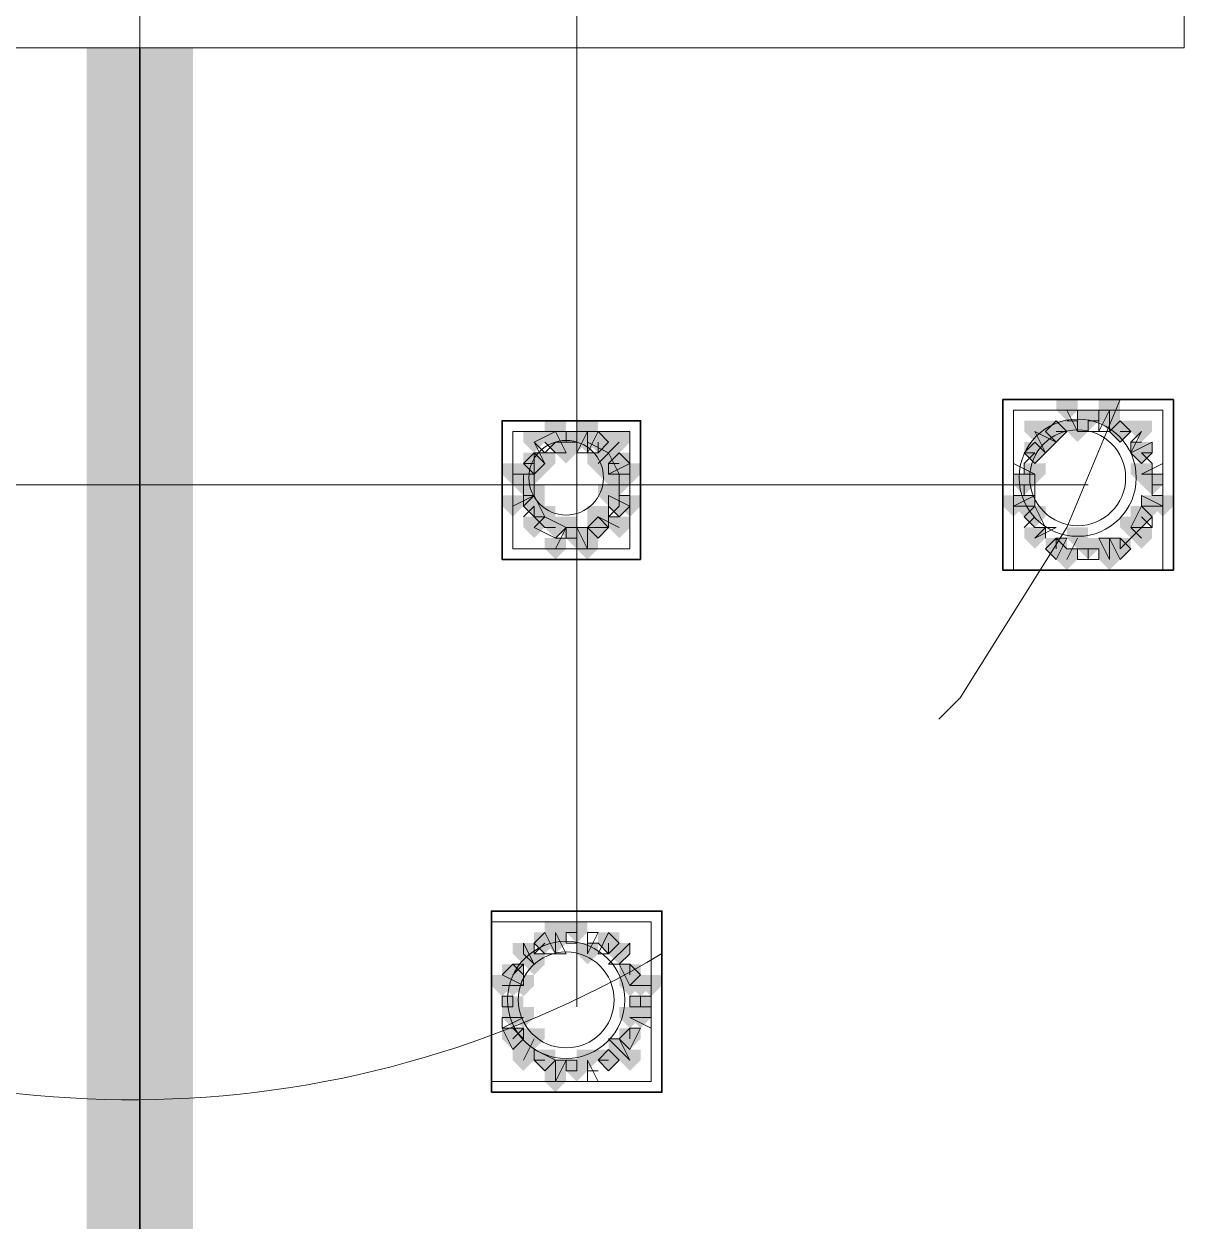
# Model space of a CAD drawing. Header units: millimetres. Extents: x 2315 to 4619, y 1334 to 1897.
# Drawn here: x 3891.37 to 3898.02, y 1547.98 to 1554.84 of the extents above; entities that cross this region are included whole.
import ezdxf

# ---------------------------------------------------------------- set-up
doc = ezdxf.new("R2010")
doc.units = ezdxf.units.MM
for name, color, linetype, true_color in [('PDF_10', 7, 'Continuous', 0x00b85c), ('PDF_AXIS', 7, 'Continuous', 0x00b85c), ('PDF_柱构件', 7, 'Continuous', 0x00b85c), ('PDF_转运站初步方案', 7, 'Continuous', 0x00b85c)]:
    doc.layers.add(name, color=color, linetype=linetype, true_color=true_color)
doc.layers.add('PDF_中心线层', color=1, linetype='Continuous')
doc.layers.add('PDF_粗实线层', color=7, linetype='Continuous')

msp = doc.modelspace()

# ---------------------------------------------------------------- hatches: boundary and pattern name
at = {"layer": 'PDF_10', "transparency": 33554559}
for points in [[(3897.4738, 1552.6298), (3897.4128, 1552.6298), (3897.4128, 1552.5687), (3897.4738, 1552.5076), (3897.5349, 1552.5687), (3897.5349, 1552.6298)], [(3897.4738, 1552.6298), (3897.4128, 1552.6298), (3897.4128, 1552.5687), (3897.4738, 1552.5076), (3897.5349, 1552.5687), (3897.5349, 1552.6298)], [(3894.4198, 1552.5076), (3894.3587, 1552.5076), (3894.3587, 1552.4466), (3894.4198, 1552.3855), (3894.4809, 1552.4466), (3894.4809, 1552.5076)], [(3894.4198, 1552.5076), (3894.3587, 1552.5076), (3894.3587, 1552.4466), (3894.4198, 1552.3855), (3894.4809, 1552.4466), (3894.4809, 1552.5076)], [(3894.542, 1552.5076), (3894.4809, 1552.5076), (3894.4809, 1552.4466), (3894.542, 1552.3855), (3894.603, 1552.4466), (3894.603, 1552.5076)], [(3894.542, 1552.5076), (3894.4809, 1552.5076), (3894.4809, 1552.4466), (3894.542, 1552.3855), (3894.603, 1552.4466), (3894.603, 1552.5076)], [(3894.6641, 1552.5076), (3894.603, 1552.5076), (3894.603, 1552.4466), (3894.6641, 1552.3855), (3894.7252, 1552.4466), (3894.7252, 1552.5076)], [(3894.6641, 1552.5076), (3894.603, 1552.5076), (3894.603, 1552.4466), (3894.6641, 1552.3855), (3894.7252, 1552.4466), (3894.7252, 1552.5076)], [(3897.2906, 1552.5687), (3897.2295, 1552.5687), (3897.2295, 1552.5076), (3897.2906, 1552.4466), (3897.3517, 1552.5076), (3897.3517, 1552.5687)], [(3897.2906, 1552.5687), (3897.2295, 1552.5687), (3897.2295, 1552.5076), (3897.2906, 1552.4466), (3897.3517, 1552.5076), (3897.3517, 1552.5687)], [(3897.2906, 1552.5687), (3897.2295, 1552.5687), (3897.2295, 1552.5076), (3897.2906, 1552.4466), (3897.3517, 1552.5076), (3897.3517, 1552.5687)], [(3897.6571, 1552.5687), (3897.596, 1552.5687), (3897.596, 1552.5076), (3897.6571, 1552.4466), (3897.7182, 1552.5076), (3897.7182, 1552.5687)], [(3897.6571, 1552.5687), (3897.596, 1552.5687), (3897.596, 1552.5076), (3897.6571, 1552.4466), (3897.7182, 1552.5076), (3897.7182, 1552.5687)], [(3897.6571, 1552.5687), (3897.596, 1552.5687), (3897.596, 1552.5076), (3897.6571, 1552.4466), (3897.7182, 1552.5076), (3897.7182, 1552.5687)], [(3897.1684, 1552.4466), (3897.1074, 1552.4466), (3897.1074, 1552.3855), (3897.1684, 1552.3244), (3897.2295, 1552.3855), (3897.2295, 1552.4466)], [(3897.1684, 1552.4466), (3897.1074, 1552.4466), (3897.1074, 1552.3855), (3897.1684, 1552.3244), (3897.2295, 1552.3855), (3897.2295, 1552.4466)], [(3897.7793, 1552.4466), (3897.7182, 1552.4466), (3897.7182, 1552.3855), (3897.7793, 1552.3244), (3897.8403, 1552.3855), (3897.8403, 1552.4466)], [(3897.7793, 1552.4466), (3897.7182, 1552.4466), (3897.7182, 1552.3855), (3897.7793, 1552.3244), (3897.8403, 1552.3855), (3897.8403, 1552.4466)], [(3894.2976, 1552.3855), (3894.2365, 1552.3855), (3894.2365, 1552.3244), (3894.2976, 1552.2633), (3894.3587, 1552.3244), (3894.3587, 1552.3855)], [(3894.2976, 1552.3855), (3894.2365, 1552.3855), (3894.2365, 1552.3244), (3894.2976, 1552.2633), (3894.3587, 1552.3244), (3894.3587, 1552.3855)], [(3894.7863, 1552.3855), (3894.7252, 1552.3855), (3894.7252, 1552.3244), (3894.7863, 1552.2633), (3894.8474, 1552.3244), (3894.8474, 1552.3855)], [(3894.7863, 1552.3855), (3894.7252, 1552.3855), (3894.7252, 1552.3244), (3894.7863, 1552.2633), (3894.8474, 1552.3244), (3894.8474, 1552.3855)], [(3894.2365, 1552.2633), (3894.1755, 1552.2633), (3894.1755, 1552.2022), (3894.2365, 1552.1412), (3894.2976, 1552.2022), (3894.2976, 1552.2633)], [(3894.2365, 1552.2633), (3894.1755, 1552.2633), (3894.1755, 1552.2022), (3894.2365, 1552.1412), (3894.2976, 1552.2022), (3894.2976, 1552.2633)], [(3894.7863, 1552.2633), (3894.7252, 1552.2633), (3894.7252, 1552.2022), (3894.7863, 1552.1412), (3894.8474, 1552.2022), (3894.8474, 1552.2633)], [(3894.7863, 1552.2633), (3894.7252, 1552.2633), (3894.7252, 1552.2022), (3894.7863, 1552.1412), (3894.8474, 1552.2022), (3894.8474, 1552.2633)], [(3897.1074, 1552.2633), (3897.0463, 1552.2633), (3897.0463, 1552.2022), (3897.1074, 1552.1412), (3897.1684, 1552.2022), (3897.1684, 1552.2633)], [(3897.1074, 1552.2633), (3897.0463, 1552.2633), (3897.0463, 1552.2022), (3897.1074, 1552.1412), (3897.1684, 1552.2022), (3897.1684, 1552.2633)], [(3897.1074, 1552.2633), (3897.0463, 1552.2633), (3897.0463, 1552.2022), (3897.1074, 1552.1412), (3897.1684, 1552.2022), (3897.1684, 1552.2633)], [(3897.8403, 1552.2633), (3897.7793, 1552.2633), (3897.7793, 1552.2022), (3897.8403, 1552.1412), (3897.9014, 1552.2022), (3897.9014, 1552.2633)], [(3897.8403, 1552.2633), (3897.7793, 1552.2633), (3897.7793, 1552.2022), (3897.8403, 1552.1412), (3897.9014, 1552.2022), (3897.9014, 1552.2633)], [(3894.2976, 1552.1412), (3894.2365, 1552.1412), (3894.2365, 1552.0801), (3894.2976, 1552.019), (3894.3587, 1552.0801), (3894.3587, 1552.1412)], [(3894.2976, 1552.1412), (3894.2365, 1552.1412), (3894.2365, 1552.0801), (3894.2976, 1552.019), (3894.3587, 1552.0801), (3894.3587, 1552.1412)], [(3894.7863, 1552.1412), (3894.7252, 1552.1412), (3894.7252, 1552.0801), (3894.7863, 1552.019), (3894.8474, 1552.0801), (3894.8474, 1552.1412)], [(3894.7863, 1552.1412), (3894.7252, 1552.1412), (3894.7252, 1552.0801), (3894.7863, 1552.019), (3894.8474, 1552.0801), (3894.8474, 1552.1412)], [(3897.1684, 1552.0801), (3897.1074, 1552.0801), (3897.1074, 1552.019), (3897.1684, 1551.9579), (3897.2295, 1552.019), (3897.2295, 1552.0801)], [(3897.1684, 1552.0801), (3897.1074, 1552.0801), (3897.1074, 1552.019), (3897.1684, 1551.9579), (3897.2295, 1552.019), (3897.2295, 1552.0801)], [(3897.7793, 1552.0801), (3897.7182, 1552.0801), (3897.7182, 1552.019), (3897.7793, 1551.9579), (3897.8403, 1552.019), (3897.8403, 1552.0801)], [(3897.7793, 1552.0801), (3897.7182, 1552.0801), (3897.7182, 1552.019), (3897.7793, 1551.9579), (3897.8403, 1552.019), (3897.8403, 1552.0801)], [(3894.4198, 1552.019), (3894.3587, 1552.019), (3894.3587, 1551.9579), (3894.4198, 1551.8968), (3894.4809, 1551.9579), (3894.4809, 1552.019)], [(3894.4198, 1552.019), (3894.3587, 1552.019), (3894.3587, 1551.9579), (3894.4198, 1551.8968), (3894.4809, 1551.9579), (3894.4809, 1552.019)], [(3894.542, 1551.9579), (3894.4809, 1551.9579), (3894.4809, 1551.8968), (3894.542, 1551.8357), (3894.603, 1551.8968), (3894.603, 1551.9579)], [(3894.542, 1551.9579), (3894.4809, 1551.9579), (3894.4809, 1551.8968), (3894.542, 1551.8357), (3894.603, 1551.8968), (3894.603, 1551.9579)], [(3894.6641, 1552.019), (3894.603, 1552.019), (3894.603, 1551.9579), (3894.6641, 1551.8968), (3894.7252, 1551.9579), (3894.7252, 1552.019)], [(3894.6641, 1552.019), (3894.603, 1552.019), (3894.603, 1551.9579), (3894.6641, 1551.8968), (3894.7252, 1551.9579), (3894.7252, 1552.019)], [(3894.6641, 1552.019), (3894.603, 1552.019), (3894.603, 1551.9579), (3894.6641, 1551.8968), (3894.7252, 1551.9579), (3894.7252, 1552.019)], [(3897.2906, 1551.8968), (3897.2295, 1551.8968), (3897.2295, 1551.8357), (3897.2906, 1551.7747), (3897.3517, 1551.8357), (3897.3517, 1551.8968)], [(3897.2906, 1551.8968), (3897.2295, 1551.8968), (3897.2295, 1551.8357), (3897.2906, 1551.7747), (3897.3517, 1551.8357), (3897.3517, 1551.8968)], [(3897.4738, 1551.8968), (3897.4128, 1551.8968), (3897.4128, 1551.8357), (3897.4738, 1551.7747), (3897.5349, 1551.8357), (3897.5349, 1551.8968)], [(3897.4738, 1551.8968), (3897.4128, 1551.8968), (3897.4128, 1551.8357), (3897.4738, 1551.7747), (3897.5349, 1551.8357), (3897.5349, 1551.8968)], [(3897.6571, 1551.8968), (3897.596, 1551.8968), (3897.596, 1551.8357), (3897.6571, 1551.7747), (3897.7182, 1551.8357), (3897.7182, 1551.8968)], [(3897.6571, 1551.8968), (3897.596, 1551.8968), (3897.596, 1551.8357), (3897.6571, 1551.7747), (3897.7182, 1551.8357), (3897.7182, 1551.8968)], [(3894.542, 1549.6979), (3894.4809, 1549.6979), (3894.4809, 1549.6368), (3894.542, 1549.5757), (3894.603, 1549.6368), (3894.603, 1549.6979)], [(3894.542, 1549.6979), (3894.4809, 1549.6979), (3894.4809, 1549.6368), (3894.542, 1549.5757), (3894.603, 1549.6368), (3894.603, 1549.6979)], [(3894.3587, 1549.6368), (3894.2976, 1549.6368), (3894.2976, 1549.5757), (3894.3587, 1549.5147), (3894.4198, 1549.5757), (3894.4198, 1549.6368)], [(3894.3587, 1549.6368), (3894.2976, 1549.6368), (3894.2976, 1549.5757), (3894.3587, 1549.5147), (3894.4198, 1549.5757), (3894.4198, 1549.6368)], [(3894.7252, 1549.6368), (3894.6641, 1549.6368), (3894.6641, 1549.5757), (3894.7252, 1549.5147), (3894.7863, 1549.5757), (3894.7863, 1549.6368)], [(3894.7252, 1549.6368), (3894.6641, 1549.6368), (3894.6641, 1549.5757), (3894.7252, 1549.5147), (3894.7863, 1549.5757), (3894.7863, 1549.6368)], [(3894.1755, 1549.4536), (3894.1144, 1549.4536), (3894.1144, 1549.3925), (3894.1755, 1549.3314), (3894.2365, 1549.3925), (3894.2365, 1549.4536)], [(3894.1755, 1549.4536), (3894.1144, 1549.4536), (3894.1144, 1549.3925), (3894.1755, 1549.3314), (3894.2365, 1549.3925), (3894.2365, 1549.4536)], [(3894.8474, 1549.4536), (3894.7863, 1549.4536), (3894.7863, 1549.3925), (3894.8474, 1549.3314), (3894.9084, 1549.3925), (3894.9084, 1549.4536)], [(3894.8474, 1549.4536), (3894.7863, 1549.4536), (3894.7863, 1549.3925), (3894.8474, 1549.3314), (3894.9084, 1549.3925), (3894.9084, 1549.4536)], [(3894.1755, 1549.2703), (3894.1144, 1549.2703), (3894.1144, 1549.2093), (3894.1755, 1549.1482), (3894.2365, 1549.2093), (3894.2365, 1549.2703)], [(3894.1755, 1549.2703), (3894.1144, 1549.2703), (3894.1144, 1549.2093), (3894.1755, 1549.1482), (3894.2365, 1549.2093), (3894.2365, 1549.2703)], [(3894.9084, 1549.2703), (3894.8474, 1549.2703), (3894.8474, 1549.2093), (3894.9084, 1549.1482), (3894.9695, 1549.2093), (3894.9695, 1549.2703)], [(3894.9084, 1549.2703), (3894.8474, 1549.2703), (3894.8474, 1549.2093), (3894.9084, 1549.1482), (3894.9695, 1549.2093), (3894.9695, 1549.2703)], [(3894.1755, 1549.0871), (3894.1144, 1549.0871), (3894.1144, 1549.026), (3894.1755, 1548.9649), (3894.2365, 1549.026), (3894.2365, 1549.0871)], [(3894.1755, 1549.0871), (3894.1144, 1549.0871), (3894.1144, 1549.026), (3894.1755, 1548.9649), (3894.2365, 1549.026), (3894.2365, 1549.0871)], [(3894.8474, 1549.0871), (3894.7863, 1549.0871), (3894.7863, 1549.026), (3894.8474, 1548.9649), (3894.9084, 1549.026), (3894.9084, 1549.0871)], [(3894.8474, 1549.0871), (3894.7863, 1549.0871), (3894.7863, 1549.026), (3894.8474, 1548.9649), (3894.9084, 1549.026), (3894.9084, 1549.0871)], [(3894.3587, 1548.9649), (3894.2976, 1548.9649), (3894.2976, 1548.9039), (3894.3587, 1548.8428), (3894.4198, 1548.9039), (3894.4198, 1548.9649)], [(3894.3587, 1548.9649), (3894.2976, 1548.9649), (3894.2976, 1548.9039), (3894.3587, 1548.8428), (3894.4198, 1548.9039), (3894.4198, 1548.9649)], [(3894.7252, 1548.9649), (3894.6641, 1548.9649), (3894.6641, 1548.9039), (3894.7252, 1548.8428), (3894.7863, 1548.9039), (3894.7863, 1548.9649)], [(3894.7252, 1548.9649), (3894.6641, 1548.9649), (3894.6641, 1548.9039), (3894.7252, 1548.8428), (3894.7863, 1548.9039), (3894.7863, 1548.9649)], [(3894.7252, 1548.9649), (3894.6641, 1548.9649), (3894.6641, 1548.9039), (3894.7252, 1548.8428), (3894.7863, 1548.9039), (3894.7863, 1548.9649)], [(3894.542, 1548.9039), (3894.4809, 1548.9039), (3894.4809, 1548.8428), (3894.542, 1548.7817), (3894.603, 1548.8428), (3894.603, 1548.9039)], [(3894.542, 1548.9039), (3894.4809, 1548.9039), (3894.4809, 1548.8428), (3894.542, 1548.7817), (3894.603, 1548.8428), (3894.603, 1548.9039)]]:
    msp.add_hatch(color=6, dxfattribs=at).paths.add_polyline_path(points)
at = {"layer": 'PDF_柱构件', "transparency": 33554559}
for points in [[(3897.3517, 1552.6909), (3897.2906, 1552.6909), (3897.2906, 1552.6298), (3897.3517, 1552.5687), (3897.4128, 1552.6298), (3897.4128, 1552.6909)], [(3897.596, 1552.6909), (3897.5349, 1552.6909), (3897.5349, 1552.6298), (3897.596, 1552.5687), (3897.6571, 1552.6298), (3897.6571, 1552.6909)], [(3897.596, 1552.6298), (3897.5349, 1552.6298), (3897.5349, 1552.5687), (3897.596, 1552.5076), (3897.6571, 1552.5687), (3897.6571, 1552.6298)], [(3894.2976, 1552.5076), (3894.2365, 1552.5076), (3894.2365, 1552.4466), (3894.2976, 1552.3855), (3894.3587, 1552.4466), (3894.3587, 1552.5076)], [(3894.4198, 1552.5687), (3894.3587, 1552.5687), (3894.3587, 1552.5076), (3894.4198, 1552.4466), (3894.4809, 1552.5076), (3894.4809, 1552.5687)], [(3894.603, 1552.5687), (3894.542, 1552.5687), (3894.542, 1552.5076), (3894.603, 1552.4466), (3894.6641, 1552.5076), (3894.6641, 1552.5687)], [(3894.603, 1552.5076), (3894.542, 1552.5076), (3894.542, 1552.4466), (3894.603, 1552.3855), (3894.6641, 1552.4466), (3894.6641, 1552.5076)], [(3894.7863, 1552.5076), (3894.7252, 1552.5076), (3894.7252, 1552.4466), (3894.7863, 1552.3855), (3894.8474, 1552.4466), (3894.8474, 1552.5076)], [(3897.1684, 1552.5687), (3897.1074, 1552.5687), (3897.1074, 1552.5076), (3897.1684, 1552.4466), (3897.2295, 1552.5076), (3897.2295, 1552.5687)], [(3897.2295, 1552.5076), (3897.1684, 1552.5076), (3897.1684, 1552.4466), (3897.2295, 1552.3855), (3897.2906, 1552.4466), (3897.2906, 1552.5076)], [(3897.4128, 1552.5687), (3897.3517, 1552.5687), (3897.3517, 1552.5076), (3897.4128, 1552.4466), (3897.4738, 1552.5076), (3897.4738, 1552.5687)], [(3897.7793, 1552.5687), (3897.7182, 1552.5687), (3897.7182, 1552.5076), (3897.7793, 1552.4466), (3897.8403, 1552.5076), (3897.8403, 1552.5687)], [(3894.4809, 1552.4466), (3894.4198, 1552.4466), (3894.4198, 1552.3855), (3894.4809, 1552.3244), (3894.542, 1552.3855), (3894.542, 1552.4466)], [(3894.7252, 1552.4466), (3894.6641, 1552.4466), (3894.6641, 1552.3855), (3894.7252, 1552.3244), (3894.7863, 1552.3855), (3894.7863, 1552.4466)], [(3894.3587, 1552.3855), (3894.2976, 1552.3855), (3894.2976, 1552.3244), (3894.3587, 1552.2633), (3894.4198, 1552.3244), (3894.4198, 1552.3855)], [(3894.6641, 1552.3855), (3894.603, 1552.3855), (3894.603, 1552.3244), (3894.6641, 1552.2633), (3894.7252, 1552.3244), (3894.7252, 1552.3855)], [(3894.1755, 1552.3244), (3894.1144, 1552.3244), (3894.1144, 1552.2633), (3894.1755, 1552.2022), (3894.2365, 1552.2633), (3894.2365, 1552.3244)], [(3894.2365, 1552.3244), (3894.1755, 1552.3244), (3894.1755, 1552.2633), (3894.2365, 1552.2022), (3894.2976, 1552.2633), (3894.2976, 1552.3244)], [(3894.2976, 1552.3244), (3894.2365, 1552.3244), (3894.2365, 1552.2633), (3894.2976, 1552.2022), (3894.3587, 1552.2633), (3894.3587, 1552.3244)], [(3894.7252, 1552.3244), (3894.6641, 1552.3244), (3894.6641, 1552.2633), (3894.7252, 1552.2022), (3894.7863, 1552.2633), (3894.7863, 1552.3244)], [(3894.7863, 1552.3244), (3894.7252, 1552.3244), (3894.7252, 1552.2633), (3894.7863, 1552.2022), (3894.8474, 1552.2633), (3894.8474, 1552.3244)], [(3894.8474, 1552.3244), (3894.7863, 1552.3244), (3894.7863, 1552.2633), (3894.8474, 1552.2022), (3894.9084, 1552.2633), (3894.9084, 1552.3244)], [(3897.1684, 1552.3244), (3897.1074, 1552.3244), (3897.1074, 1552.2633), (3897.1684, 1552.2022), (3897.2295, 1552.2633), (3897.2295, 1552.3244)], [(3897.7793, 1552.3244), (3897.7182, 1552.3244), (3897.7182, 1552.2633), (3897.7793, 1552.2022), (3897.8403, 1552.2633), (3897.8403, 1552.3244)], [(3894.2976, 1552.2022), (3894.2365, 1552.2022), (3894.2365, 1552.1412), (3894.2976, 1552.0801), (3894.3587, 1552.1412), (3894.3587, 1552.2022)], [(3894.7252, 1552.2022), (3894.6641, 1552.2022), (3894.6641, 1552.1412), (3894.7252, 1552.0801), (3894.7863, 1552.1412), (3894.7863, 1552.2022)], [(3894.1755, 1552.1412), (3894.1144, 1552.1412), (3894.1144, 1552.0801), (3894.1755, 1552.019), (3894.2365, 1552.0801), (3894.2365, 1552.1412)], [(3894.8474, 1552.1412), (3894.7863, 1552.1412), (3894.7863, 1552.0801), (3894.8474, 1552.019), (3894.9084, 1552.0801), (3894.9084, 1552.1412)], [(3897.0463, 1552.1412), (3896.9852, 1552.1412), (3896.9852, 1552.0801), (3897.0463, 1552.019), (3897.1074, 1552.0801), (3897.1074, 1552.1412)], [(3897.1074, 1552.1412), (3897.0463, 1552.1412), (3897.0463, 1552.0801), (3897.1074, 1552.019), (3897.1684, 1552.0801), (3897.1684, 1552.1412)], [(3897.8403, 1552.1412), (3897.7793, 1552.1412), (3897.7793, 1552.0801), (3897.8403, 1552.019), (3897.9014, 1552.0801), (3897.9014, 1552.1412)], [(3897.9014, 1552.1412), (3897.8403, 1552.1412), (3897.8403, 1552.0801), (3897.9014, 1552.019), (3897.9625, 1552.0801), (3897.9625, 1552.1412)], [(3894.3587, 1552.0801), (3894.2976, 1552.0801), (3894.2976, 1552.019), (3894.3587, 1551.9579), (3894.4198, 1552.019), (3894.4198, 1552.0801)], [(3894.6641, 1552.0801), (3894.603, 1552.0801), (3894.603, 1552.019), (3894.6641, 1551.9579), (3894.7252, 1552.019), (3894.7252, 1552.0801)], [(3894.2976, 1552.019), (3894.2365, 1552.019), (3894.2365, 1551.9579), (3894.2976, 1551.8968), (3894.3587, 1551.9579), (3894.3587, 1552.019)], [(3894.4809, 1552.019), (3894.4198, 1552.019), (3894.4198, 1551.9579), (3894.4809, 1551.8968), (3894.542, 1551.9579), (3894.542, 1552.019)], [(3894.603, 1551.9579), (3894.542, 1551.9579), (3894.542, 1551.8968), (3894.603, 1551.8357), (3894.6641, 1551.8968), (3894.6641, 1551.9579)], [(3894.7863, 1552.019), (3894.7252, 1552.019), (3894.7252, 1551.9579), (3894.7863, 1551.8968), (3894.8474, 1551.9579), (3894.8474, 1552.019)], [(3897.1684, 1551.9579), (3897.1074, 1551.9579), (3897.1074, 1551.8968), (3897.1684, 1551.8357), (3897.2295, 1551.8968), (3897.2295, 1551.9579)], [(3897.4128, 1551.9579), (3897.3517, 1551.9579), (3897.3517, 1551.8968), (3897.4128, 1551.8357), (3897.4738, 1551.8968), (3897.4738, 1551.9579)], [(3897.7182, 1552.019), (3897.6571, 1552.019), (3897.6571, 1551.9579), (3897.7182, 1551.8968), (3897.7793, 1551.9579), (3897.7793, 1552.019)], [(3897.7793, 1551.9579), (3897.7182, 1551.9579), (3897.7182, 1551.8968), (3897.7793, 1551.8357), (3897.8403, 1551.8968), (3897.8403, 1551.9579)], [(3894.4198, 1551.8968), (3894.3587, 1551.8968), (3894.3587, 1551.8357), (3894.4198, 1551.7747), (3894.4809, 1551.8357), (3894.4809, 1551.8968)], [(3894.603, 1551.8968), (3894.542, 1551.8968), (3894.542, 1551.8357), (3894.603, 1551.7747), (3894.6641, 1551.8357), (3894.6641, 1551.8968)], [(3897.596, 1551.8968), (3897.5349, 1551.8968), (3897.5349, 1551.8357), (3897.596, 1551.7747), (3897.6571, 1551.8357), (3897.6571, 1551.8968)], [(3897.3517, 1551.8357), (3897.2906, 1551.8357), (3897.2906, 1551.7747), (3897.3517, 1551.7136), (3897.4128, 1551.7747), (3897.4128, 1551.8357)], [(3897.596, 1551.8357), (3897.5349, 1551.8357), (3897.5349, 1551.7747), (3897.596, 1551.7136), (3897.6571, 1551.7747), (3897.6571, 1551.8357)], [(3894.4198, 1549.6979), (3894.3587, 1549.6979), (3894.3587, 1549.6368), (3894.4198, 1549.5757), (3894.4809, 1549.6368), (3894.4809, 1549.6979)], [(3894.4198, 1549.6368), (3894.3587, 1549.6368), (3894.3587, 1549.5757), (3894.4198, 1549.5147), (3894.4809, 1549.5757), (3894.4809, 1549.6368)], [(3894.2365, 1549.5757), (3894.1755, 1549.5757), (3894.1755, 1549.5147), (3894.2365, 1549.4536), (3894.2976, 1549.5147), (3894.2976, 1549.5757)], [(3894.603, 1549.5757), (3894.542, 1549.5757), (3894.542, 1549.5147), (3894.603, 1549.4536), (3894.6641, 1549.5147), (3894.6641, 1549.5757)], [(3894.7863, 1549.5757), (3894.7252, 1549.5757), (3894.7252, 1549.5147), (3894.7863, 1549.4536), (3894.8474, 1549.5147), (3894.8474, 1549.5757)], [(3894.2976, 1549.5147), (3894.2365, 1549.5147), (3894.2365, 1549.4536), (3894.2976, 1549.3925), (3894.3587, 1549.4536), (3894.3587, 1549.5147)], [(3894.1144, 1549.3925), (3894.0533, 1549.3925), (3894.0533, 1549.3314), (3894.1144, 1549.2703), (3894.1755, 1549.3314), (3894.1755, 1549.3925)], [(3894.1755, 1549.3925), (3894.1144, 1549.3925), (3894.1144, 1549.3314), (3894.1755, 1549.2703), (3894.2365, 1549.3314), (3894.2365, 1549.3925)], [(3894.2365, 1549.3925), (3894.1755, 1549.3925), (3894.1755, 1549.3314), (3894.2365, 1549.2703), (3894.2976, 1549.3314), (3894.2976, 1549.3925)], [(3894.8474, 1549.3925), (3894.7863, 1549.3925), (3894.7863, 1549.3314), (3894.8474, 1549.2703), (3894.9084, 1549.3314), (3894.9084, 1549.3925)], [(3894.9084, 1549.3925), (3894.8474, 1549.3925), (3894.8474, 1549.3314), (3894.9084, 1549.2703), (3894.9695, 1549.3314), (3894.9695, 1549.3925)], [(3894.9695, 1549.3925), (3894.9084, 1549.3925), (3894.9084, 1549.3314), (3894.9695, 1549.2703), (3895.0306, 1549.3314), (3895.0306, 1549.3925)], [(3894.1755, 1549.2093), (3894.1144, 1549.2093), (3894.1144, 1549.1482), (3894.1755, 1549.0871), (3894.2365, 1549.1482), (3894.2365, 1549.2093)], [(3894.2365, 1549.2093), (3894.1755, 1549.2093), (3894.1755, 1549.1482), (3894.2365, 1549.0871), (3894.2976, 1549.1482), (3894.2976, 1549.2093)], [(3894.8474, 1549.2093), (3894.7863, 1549.2093), (3894.7863, 1549.1482), (3894.8474, 1549.0871), (3894.9084, 1549.1482), (3894.9084, 1549.2093)], [(3894.9084, 1549.2093), (3894.8474, 1549.2093), (3894.8474, 1549.1482), (3894.9084, 1549.0871), (3894.9695, 1549.1482), (3894.9695, 1549.2093)], [(3894.2976, 1549.0871), (3894.2365, 1549.0871), (3894.2365, 1549.026), (3894.2976, 1548.9649), (3894.3587, 1549.026), (3894.3587, 1549.0871)], [(3894.2365, 1549.026), (3894.1755, 1549.026), (3894.1755, 1548.9649), (3894.2365, 1548.9039), (3894.2976, 1548.9649), (3894.2976, 1549.026)], [(3894.7863, 1549.026), (3894.7252, 1549.026), (3894.7252, 1548.9649), (3894.7863, 1548.9039), (3894.8474, 1548.9649), (3894.8474, 1549.026)], [(3894.2365, 1548.9649), (3894.1755, 1548.9649), (3894.1755, 1548.9039), (3894.2365, 1548.8428), (3894.2976, 1548.9039), (3894.2976, 1548.9649)], [(3894.603, 1548.9649), (3894.542, 1548.9649), (3894.542, 1548.9039), (3894.603, 1548.8428), (3894.6641, 1548.9039), (3894.6641, 1548.9649)], [(3894.8474, 1548.9649), (3894.7863, 1548.9649), (3894.7863, 1548.9039), (3894.8474, 1548.8428), (3894.9084, 1548.9039), (3894.9084, 1548.9649)], [(3894.4198, 1548.9039), (3894.3587, 1548.9039), (3894.3587, 1548.8428), (3894.4198, 1548.7817), (3894.4809, 1548.8428), (3894.4809, 1548.9039)], [(3894.4198, 1548.8428), (3894.3587, 1548.8428), (3894.3587, 1548.7817), (3894.4198, 1548.7206), (3894.4809, 1548.7817), (3894.4809, 1548.8428)]]:
    msp.add_hatch(color=6, dxfattribs=at).paths.add_polyline_path(points)
at = {"layer": 'PDF_粗实线层', "transparency": 33554559}
msp.add_hatch(color=256, dxfattribs=at).paths.add_polyline_path([(3892.343, 1554.7066), (3891.7322, 1554.7066), (3891.7322, 1541.6963), (3892.343, 1541.6963)])
at = {"layer": 'PDF_转运站初步方案', "transparency": 33554559}
for points in [[(3897.4738, 1552.6298), (3897.4128, 1552.6298), (3897.4128, 1552.5687), (3897.4738, 1552.5076), (3897.5349, 1552.5687), (3897.5349, 1552.6298)], [(3897.4738, 1552.6298), (3897.4128, 1552.6298), (3897.4128, 1552.5687), (3897.4738, 1552.5076), (3897.5349, 1552.5687), (3897.5349, 1552.6298)], [(3894.4198, 1552.5076), (3894.3587, 1552.5076), (3894.3587, 1552.4466), (3894.4198, 1552.3855), (3894.4809, 1552.4466), (3894.4809, 1552.5076)], [(3894.4198, 1552.5076), (3894.3587, 1552.5076), (3894.3587, 1552.4466), (3894.4198, 1552.3855), (3894.4809, 1552.4466), (3894.4809, 1552.5076)], [(3894.542, 1552.5076), (3894.4809, 1552.5076), (3894.4809, 1552.4466), (3894.542, 1552.3855), (3894.603, 1552.4466), (3894.603, 1552.5076)], [(3894.542, 1552.5076), (3894.4809, 1552.5076), (3894.4809, 1552.4466), (3894.542, 1552.3855), (3894.603, 1552.4466), (3894.603, 1552.5076)], [(3894.6641, 1552.5076), (3894.603, 1552.5076), (3894.603, 1552.4466), (3894.6641, 1552.3855), (3894.7252, 1552.4466), (3894.7252, 1552.5076)], [(3894.6641, 1552.5076), (3894.603, 1552.5076), (3894.603, 1552.4466), (3894.6641, 1552.3855), (3894.7252, 1552.4466), (3894.7252, 1552.5076)], [(3897.2906, 1552.5687), (3897.2295, 1552.5687), (3897.2295, 1552.5076), (3897.2906, 1552.4466), (3897.3517, 1552.5076), (3897.3517, 1552.5687)], [(3897.2906, 1552.5687), (3897.2295, 1552.5687), (3897.2295, 1552.5076), (3897.2906, 1552.4466), (3897.3517, 1552.5076), (3897.3517, 1552.5687)], [(3897.6571, 1552.5687), (3897.596, 1552.5687), (3897.596, 1552.5076), (3897.6571, 1552.4466), (3897.7182, 1552.5076), (3897.7182, 1552.5687)], [(3897.6571, 1552.5687), (3897.596, 1552.5687), (3897.596, 1552.5076), (3897.6571, 1552.4466), (3897.7182, 1552.5076), (3897.7182, 1552.5687)], [(3897.1684, 1552.4466), (3897.1074, 1552.4466), (3897.1074, 1552.3855), (3897.1684, 1552.3244), (3897.2295, 1552.3855), (3897.2295, 1552.4466)], [(3897.1684, 1552.4466), (3897.1074, 1552.4466), (3897.1074, 1552.3855), (3897.1684, 1552.3244), (3897.2295, 1552.3855), (3897.2295, 1552.4466)], [(3897.7793, 1552.4466), (3897.7182, 1552.4466), (3897.7182, 1552.3855), (3897.7793, 1552.3244), (3897.8403, 1552.3855), (3897.8403, 1552.4466)], [(3897.7793, 1552.4466), (3897.7182, 1552.4466), (3897.7182, 1552.3855), (3897.7793, 1552.3244), (3897.8403, 1552.3855), (3897.8403, 1552.4466)], [(3894.2976, 1552.3855), (3894.2365, 1552.3855), (3894.2365, 1552.3244), (3894.2976, 1552.2633), (3894.3587, 1552.3244), (3894.3587, 1552.3855)], [(3894.2976, 1552.3855), (3894.2365, 1552.3855), (3894.2365, 1552.3244), (3894.2976, 1552.2633), (3894.3587, 1552.3244), (3894.3587, 1552.3855)], [(3894.7863, 1552.3855), (3894.7252, 1552.3855), (3894.7252, 1552.3244), (3894.7863, 1552.2633), (3894.8474, 1552.3244), (3894.8474, 1552.3855)], [(3894.7863, 1552.3855), (3894.7252, 1552.3855), (3894.7252, 1552.3244), (3894.7863, 1552.2633), (3894.8474, 1552.3244), (3894.8474, 1552.3855)], [(3894.2365, 1552.2633), (3894.1755, 1552.2633), (3894.1755, 1552.2022), (3894.2365, 1552.1412), (3894.2976, 1552.2022), (3894.2976, 1552.2633)], [(3894.2365, 1552.2633), (3894.1755, 1552.2633), (3894.1755, 1552.2022), (3894.2365, 1552.1412), (3894.2976, 1552.2022), (3894.2976, 1552.2633)], [(3894.7863, 1552.2633), (3894.7252, 1552.2633), (3894.7252, 1552.2022), (3894.7863, 1552.1412), (3894.8474, 1552.2022), (3894.8474, 1552.2633)], [(3894.7863, 1552.2633), (3894.7252, 1552.2633), (3894.7252, 1552.2022), (3894.7863, 1552.1412), (3894.8474, 1552.2022), (3894.8474, 1552.2633)], [(3897.1074, 1552.2633), (3897.0463, 1552.2633), (3897.0463, 1552.2022), (3897.1074, 1552.1412), (3897.1684, 1552.2022), (3897.1684, 1552.2633)], [(3897.1074, 1552.2633), (3897.0463, 1552.2633), (3897.0463, 1552.2022), (3897.1074, 1552.1412), (3897.1684, 1552.2022), (3897.1684, 1552.2633)], [(3897.8403, 1552.2633), (3897.7793, 1552.2633), (3897.7793, 1552.2022), (3897.8403, 1552.1412), (3897.9014, 1552.2022), (3897.9014, 1552.2633)], [(3897.8403, 1552.2633), (3897.7793, 1552.2633), (3897.7793, 1552.2022), (3897.8403, 1552.1412), (3897.9014, 1552.2022), (3897.9014, 1552.2633)], [(3894.2976, 1552.1412), (3894.2365, 1552.1412), (3894.2365, 1552.0801), (3894.2976, 1552.019), (3894.3587, 1552.0801), (3894.3587, 1552.1412)], [(3894.2976, 1552.1412), (3894.2365, 1552.1412), (3894.2365, 1552.0801), (3894.2976, 1552.019), (3894.3587, 1552.0801), (3894.3587, 1552.1412)], [(3894.7863, 1552.1412), (3894.7252, 1552.1412), (3894.7252, 1552.0801), (3894.7863, 1552.019), (3894.8474, 1552.0801), (3894.8474, 1552.1412)], [(3894.7863, 1552.1412), (3894.7252, 1552.1412), (3894.7252, 1552.0801), (3894.7863, 1552.019), (3894.8474, 1552.0801), (3894.8474, 1552.1412)], [(3897.1684, 1552.0801), (3897.1074, 1552.0801), (3897.1074, 1552.019), (3897.1684, 1551.9579), (3897.2295, 1552.019), (3897.2295, 1552.0801)], [(3897.1684, 1552.0801), (3897.1074, 1552.0801), (3897.1074, 1552.019), (3897.1684, 1551.9579), (3897.2295, 1552.019), (3897.2295, 1552.0801)], [(3897.7793, 1552.0801), (3897.7182, 1552.0801), (3897.7182, 1552.019), (3897.7793, 1551.9579), (3897.8403, 1552.019), (3897.8403, 1552.0801)], [(3897.7793, 1552.0801), (3897.7182, 1552.0801), (3897.7182, 1552.019), (3897.7793, 1551.9579), (3897.8403, 1552.019), (3897.8403, 1552.0801)], [(3894.4198, 1552.019), (3894.3587, 1552.019), (3894.3587, 1551.9579), (3894.4198, 1551.8968), (3894.4809, 1551.9579), (3894.4809, 1552.019)], [(3894.4198, 1552.019), (3894.3587, 1552.019), (3894.3587, 1551.9579), (3894.4198, 1551.8968), (3894.4809, 1551.9579), (3894.4809, 1552.019)], [(3894.542, 1551.9579), (3894.4809, 1551.9579), (3894.4809, 1551.8968), (3894.542, 1551.8357), (3894.603, 1551.8968), (3894.603, 1551.9579)], [(3894.542, 1551.9579), (3894.4809, 1551.9579), (3894.4809, 1551.8968), (3894.542, 1551.8357), (3894.603, 1551.8968), (3894.603, 1551.9579)], [(3894.6641, 1552.019), (3894.603, 1552.019), (3894.603, 1551.9579), (3894.6641, 1551.8968), (3894.7252, 1551.9579), (3894.7252, 1552.019)], [(3894.6641, 1552.019), (3894.603, 1552.019), (3894.603, 1551.9579), (3894.6641, 1551.8968), (3894.7252, 1551.9579), (3894.7252, 1552.019)], [(3897.2906, 1551.8968), (3897.2295, 1551.8968), (3897.2295, 1551.8357), (3897.2906, 1551.7747), (3897.3517, 1551.8357), (3897.3517, 1551.8968)], [(3897.2906, 1551.8968), (3897.2295, 1551.8968), (3897.2295, 1551.8357), (3897.2906, 1551.7747), (3897.3517, 1551.8357), (3897.3517, 1551.8968)], [(3897.4738, 1551.8968), (3897.4128, 1551.8968), (3897.4128, 1551.8357), (3897.4738, 1551.7747), (3897.5349, 1551.8357), (3897.5349, 1551.8968)], [(3897.4738, 1551.8968), (3897.4128, 1551.8968), (3897.4128, 1551.8357), (3897.4738, 1551.7747), (3897.5349, 1551.8357), (3897.5349, 1551.8968)], [(3897.6571, 1551.8968), (3897.596, 1551.8968), (3897.596, 1551.8357), (3897.6571, 1551.7747), (3897.7182, 1551.8357), (3897.7182, 1551.8968)], [(3897.6571, 1551.8968), (3897.596, 1551.8968), (3897.596, 1551.8357), (3897.6571, 1551.7747), (3897.7182, 1551.8357), (3897.7182, 1551.8968)], [(3894.542, 1549.6979), (3894.4809, 1549.6979), (3894.4809, 1549.6368), (3894.542, 1549.5757), (3894.603, 1549.6368), (3894.603, 1549.6979)], [(3894.542, 1549.6979), (3894.4809, 1549.6979), (3894.4809, 1549.6368), (3894.542, 1549.5757), (3894.603, 1549.6368), (3894.603, 1549.6979)], [(3894.3587, 1549.6368), (3894.2976, 1549.6368), (3894.2976, 1549.5757), (3894.3587, 1549.5147), (3894.4198, 1549.5757), (3894.4198, 1549.6368)], [(3894.3587, 1549.6368), (3894.2976, 1549.6368), (3894.2976, 1549.5757), (3894.3587, 1549.5147), (3894.4198, 1549.5757), (3894.4198, 1549.6368)], [(3894.7252, 1549.6368), (3894.6641, 1549.6368), (3894.6641, 1549.5757), (3894.7252, 1549.5147), (3894.7863, 1549.5757), (3894.7863, 1549.6368)], [(3894.7252, 1549.6368), (3894.6641, 1549.6368), (3894.6641, 1549.5757), (3894.7252, 1549.5147), (3894.7863, 1549.5757), (3894.7863, 1549.6368)], [(3894.1755, 1549.4536), (3894.1144, 1549.4536), (3894.1144, 1549.3925), (3894.1755, 1549.3314), (3894.2365, 1549.3925), (3894.2365, 1549.4536)], [(3894.1755, 1549.4536), (3894.1144, 1549.4536), (3894.1144, 1549.3925), (3894.1755, 1549.3314), (3894.2365, 1549.3925), (3894.2365, 1549.4536)], [(3894.8474, 1549.4536), (3894.7863, 1549.4536), (3894.7863, 1549.3925), (3894.8474, 1549.3314), (3894.9084, 1549.3925), (3894.9084, 1549.4536)], [(3894.8474, 1549.4536), (3894.7863, 1549.4536), (3894.7863, 1549.3925), (3894.8474, 1549.3314), (3894.9084, 1549.3925), (3894.9084, 1549.4536)], [(3894.1755, 1549.2703), (3894.1144, 1549.2703), (3894.1144, 1549.2093), (3894.1755, 1549.1482), (3894.2365, 1549.2093), (3894.2365, 1549.2703)], [(3894.1755, 1549.2703), (3894.1144, 1549.2703), (3894.1144, 1549.2093), (3894.1755, 1549.1482), (3894.2365, 1549.2093), (3894.2365, 1549.2703)], [(3894.9084, 1549.2703), (3894.8474, 1549.2703), (3894.8474, 1549.2093), (3894.9084, 1549.1482), (3894.9695, 1549.2093), (3894.9695, 1549.2703)], [(3894.9084, 1549.2703), (3894.8474, 1549.2703), (3894.8474, 1549.2093), (3894.9084, 1549.1482), (3894.9695, 1549.2093), (3894.9695, 1549.2703)], [(3894.1755, 1549.0871), (3894.1144, 1549.0871), (3894.1144, 1549.026), (3894.1755, 1548.9649), (3894.2365, 1549.026), (3894.2365, 1549.0871)], [(3894.1755, 1549.0871), (3894.1144, 1549.0871), (3894.1144, 1549.026), (3894.1755, 1548.9649), (3894.2365, 1549.026), (3894.2365, 1549.0871)], [(3894.8474, 1549.0871), (3894.7863, 1549.0871), (3894.7863, 1549.026), (3894.8474, 1548.9649), (3894.9084, 1549.026), (3894.9084, 1549.0871)], [(3894.8474, 1549.0871), (3894.7863, 1549.0871), (3894.7863, 1549.026), (3894.8474, 1548.9649), (3894.9084, 1549.026), (3894.9084, 1549.0871)], [(3894.3587, 1548.9649), (3894.2976, 1548.9649), (3894.2976, 1548.9039), (3894.3587, 1548.8428), (3894.4198, 1548.9039), (3894.4198, 1548.9649)], [(3894.3587, 1548.9649), (3894.2976, 1548.9649), (3894.2976, 1548.9039), (3894.3587, 1548.8428), (3894.4198, 1548.9039), (3894.4198, 1548.9649)], [(3894.7252, 1548.9649), (3894.6641, 1548.9649), (3894.6641, 1548.9039), (3894.7252, 1548.8428), (3894.7863, 1548.9039), (3894.7863, 1548.9649)], [(3894.7252, 1548.9649), (3894.6641, 1548.9649), (3894.6641, 1548.9039), (3894.7252, 1548.8428), (3894.7863, 1548.9039), (3894.7863, 1548.9649)], [(3894.542, 1548.9039), (3894.4809, 1548.9039), (3894.4809, 1548.8428), (3894.542, 1548.7817), (3894.603, 1548.8428), (3894.603, 1548.9039)], [(3894.542, 1548.9039), (3894.4809, 1548.9039), (3894.4809, 1548.8428), (3894.542, 1548.7817), (3894.603, 1548.8428), (3894.603, 1548.9039)]]:
    msp.add_hatch(color=6, dxfattribs=at).paths.add_polyline_path(points)

# ---------------------------------------------------------------- linework, layer by layer
at = {"layer": 'PDF_10', "color": 6, "lineweight": 18}
for points in [[(3894.4809, 1552.4466), (3894.542, 1552.4466), (3894.542, 1552.5076)], [(3897.2906, 1552.5076), (3897.3517, 1552.5076)], [(3897.4738, 1552.5076), (3897.4738, 1552.5687), (3897.5349, 1552.5687)], [(3897.6571, 1552.5076), (3897.7182, 1552.5076)], [(3894.3587, 1552.3855), (3894.4198, 1552.4466)], [(3894.4198, 1552.3855), (3894.3587, 1552.4466)], [(3894.603, 1552.4466), (3894.7252, 1552.3855), (3894.7863, 1552.2633)], [(3894.6641, 1552.3855), (3894.6641, 1552.4466)], [(3894.2976, 1552.2633), (3894.2976, 1552.3855)], [(3897.1074, 1552.3244), (3897.1684, 1552.3855), (3897.1074, 1552.3855)], [(3897.8403, 1552.3855), (3897.7793, 1552.3855), (3897.8403, 1552.3244)], [(3894.2976, 1552.3244), (3894.2365, 1552.3244)], [(3894.7252, 1552.3244), (3894.7863, 1552.3244)], [(3894.2365, 1552.1412), (3894.2365, 1552.2022), (3894.2976, 1552.2022)], [(3894.8474, 1552.2022), (3894.7863, 1552.2022), (3894.7863, 1552.1412)], [(3897.1074, 1552.1412), (3897.1074, 1552.2022)], [(3897.9014, 1552.2022), (3897.8403, 1552.2022), (3897.8403, 1552.1412)], [(3894.2976, 1552.019), (3894.2976, 1552.0801), (3894.2365, 1552.019)], [(3894.7863, 1552.0801), (3894.7252, 1552.019)], [(3894.7252, 1552.0801), (3894.7863, 1552.019)], [(3894.3587, 1551.9579), (3894.4198, 1551.9579), (3894.3587, 1551.9579)], [(3894.542, 1551.9579), (3894.542, 1551.8968), (3894.4809, 1551.8968)], [(3894.7252, 1551.9579), (3894.603, 1551.9579)], [(3897.1684, 1551.9579), (3897.1074, 1552.019)], [(3897.1684, 1552.019), (3897.1074, 1551.9579)], [(3897.8403, 1552.019), (3897.7793, 1551.9579)], [(3897.7793, 1552.019), (3897.8403, 1551.9579)], [(3897.3517, 1551.8357), (3897.2906, 1551.8968), (3897.2906, 1551.8357)], [(3897.7182, 1551.8968), (3897.6571, 1551.8357), (3897.6571, 1551.8968)], [(3897.5349, 1551.8357), (3897.4738, 1551.8357), (3897.4738, 1551.7747)], [(3894.542, 1549.5757), (3894.542, 1549.6368), (3894.4809, 1549.6368)], [(3894.3587, 1549.5757), (3894.2976, 1549.5147)], [(3894.3587, 1549.5147), (3894.2976, 1549.5757)], [(3894.7252, 1549.5757), (3894.7252, 1549.5147), (3894.6641, 1549.5757)], [(3894.2365, 1549.4536), (3894.1755, 1549.3925)], [(3894.2365, 1549.3925), (3894.1755, 1549.4536)], [(3894.8474, 1549.4536), (3894.8474, 1549.3925), (3894.8474, 1549.4536)], [(3894.1755, 1549.2703), (3894.1755, 1549.2093), (3894.1144, 1549.2093)], [(3894.8474, 1549.2093), (3894.9084, 1549.2093), (3894.9084, 1549.2703)], [(3894.1755, 1549.0871), (3894.2365, 1549.026)], [(3894.2365, 1549.0871), (3894.1755, 1549.026)], [(3894.8474, 1549.026), (3894.8474, 1549.0871), (3894.8474, 1549.026)], [(3894.2976, 1548.9039), (3894.3587, 1548.9039), (3894.2976, 1548.9039)], [(3894.4809, 1548.8428), (3894.542, 1548.8428), (3894.542, 1548.9039)], [(3894.6641, 1548.9039), (3894.7252, 1548.9039)]]:
    msp.add_lwpolyline(points, dxfattribs=at)
at = {"layer": 'PDF_AXIS', "color": 6, "lineweight": 18}
for points in [[(3897.9014, 1551.7136), (3897.9014, 1552.6298), (3897.0463, 1552.6298), (3897.0463, 1551.7136)], [(3894.8474, 1551.8357), (3894.8474, 1552.5076), (3894.1755, 1552.5076), (3894.1755, 1551.8357)], [(3894.0533, 1548.7817), (3894.0533, 1549.6979), (3894.9695, 1549.6979), (3894.9695, 1548.7817)]]:
    msp.add_lwpolyline(points, close=True, dxfattribs=at)
at = {"layer": 'PDF_中心线层', "color": 6, "lineweight": 18}
for points in [[(3898.0236, 1554.7066), (3898.0236, 1555.2563), (3897.7793, 1556.3557), (3897.3517, 1557.4552), (3896.7409, 1558.3714), (3895.9468, 1559.2266), (3895.0306, 1559.8985), (3893.9922, 1560.3871), (3892.8928, 1560.6314), (3891.7322, 1560.6925), (3890.6328, 1560.5093), (3889.5333, 1560.1428), (3888.9836, 1559.8374)], [(3894.542, 1549.2093), (3894.542, 1560.1428)], [(3886.0517, 1554.7066), (3898.0236, 1554.7066), (3886.0517, 1554.7066)], [(3896.6187, 1550.8584), (3896.7409, 1550.9806), (3897.3517, 1551.9579), (3897.6571, 1552.6909)], [(3897.4738, 1552.2022), (3886.6014, 1552.2022)]]:
    msp.add_lwpolyline(points, dxfattribs=at)
msp.add_lwpolyline([(3892.0376, 1560.6925), (3892.0376, 1548.6595)], close=True, dxfattribs=at)
msp.add_arc((3891.99, 1554.6164), 5.939, 179.12977, 300.79454, dxfattribs=at)
at = {"layer": 'PDF_柱构件', "color": 6, "lineweight": 18}
for points in [[(3897.3517, 1552.6298), (3897.4128, 1552.5076)], [(3897.4128, 1552.5076), (3897.5349, 1552.5076), (3897.5349, 1552.6298), (3897.4128, 1552.6298)], [(3897.596, 1552.6298), (3897.5349, 1552.5076), (3897.596, 1552.5076)], [(3894.3587, 1552.3855), (3894.4809, 1552.3855), (3894.4198, 1552.5076), (3894.2976, 1552.4466)], [(3894.4198, 1552.5076), (3894.4809, 1552.3855)], [(3894.4809, 1552.4466), (3894.542, 1552.4466), (3894.542, 1552.5076), (3894.4809, 1552.5076)], [(3894.603, 1552.5076), (3894.542, 1552.3855), (3894.603, 1552.3855)], [(3894.603, 1552.3855), (3894.6641, 1552.3855), (3894.7252, 1552.4466), (3894.6641, 1552.5076)], [(3897.1684, 1552.5076), (3897.2295, 1552.3855), (3897.2906, 1552.4466)], [(3897.2906, 1552.4466), (3897.3517, 1552.5076), (3897.2906, 1552.5687), (3897.2295, 1552.5076)], [(3897.596, 1552.5076), (3897.6571, 1552.4466), (3897.7182, 1552.5076), (3897.6571, 1552.5687)], [(3897.7793, 1552.5076), (3897.7182, 1552.4466), (3897.7182, 1552.3855)], [(3894.2976, 1552.4466), (3894.3587, 1552.3244)], [(3894.7863, 1552.4466), (3894.6641, 1552.3244)], [(3897.1684, 1552.3244), (3897.2295, 1552.3855), (3897.1684, 1552.4466), (3897.1074, 1552.3855)], [(3897.7182, 1552.3855), (3897.7793, 1552.3244), (3897.8403, 1552.3855), (3897.8403, 1552.4466)], [(3894.2976, 1552.2633), (3894.3587, 1552.3244), (3894.2976, 1552.3855), (3894.2365, 1552.3244)], [(3894.7252, 1552.3244), (3894.7252, 1552.2633), (3894.8474, 1552.3244), (3894.7863, 1552.3855)], [(3897.0463, 1552.2633), (3897.1684, 1552.2633), (3897.0463, 1552.3244)], [(3897.9014, 1552.3244), (3897.7793, 1552.2633), (3897.9014, 1552.2633)], [(3894.1755, 1552.2633), (3894.2976, 1552.2633)], [(3894.2976, 1552.1412), (3894.2976, 1552.2633), (3894.2365, 1552.2633), (3894.2365, 1552.1412)], [(3894.8474, 1552.2633), (3894.7252, 1552.2633)], [(3894.7863, 1552.2633), (3894.7863, 1552.1412), (3894.8474, 1552.1412), (3894.8474, 1552.2633)], [(3897.1684, 1552.1412), (3897.1684, 1552.2633), (3897.0463, 1552.2633), (3897.0463, 1552.1412)], [(3897.8403, 1552.2633), (3897.8403, 1552.1412), (3897.9014, 1552.1412), (3897.9014, 1552.2633)], [(3894.1755, 1552.0801), (3894.2976, 1552.1412)], [(3894.3587, 1552.019), (3894.2976, 1552.1412), (3894.2365, 1552.0801), (3894.2976, 1552.019)], [(3894.8474, 1552.0801), (3894.7252, 1552.1412)], [(3894.7252, 1552.1412), (3894.7252, 1552.019), (3894.7863, 1552.019), (3894.8474, 1552.0801)], [(3897.0463, 1552.0801), (3897.1684, 1552.0801), (3897.1684, 1552.1412)], [(3897.9014, 1552.0801), (3897.7793, 1552.1412), (3897.7793, 1552.0801)], [(3897.2295, 1551.9579), (3897.1684, 1552.0801), (3897.1074, 1552.019), (3897.1684, 1551.9579)], [(3897.7793, 1552.0801), (3897.7182, 1551.9579), (3897.8403, 1551.9579), (3897.8403, 1552.019)], [(3894.2976, 1551.9579), (3894.3587, 1552.019)], [(3894.4809, 1551.9579), (3894.3587, 1552.019), (3894.2976, 1551.9579), (3894.4198, 1551.8968)], [(3894.4198, 1551.8357), (3894.4809, 1551.9579)], [(3894.542, 1551.9579), (3894.4809, 1551.9579), (3894.4809, 1551.8968), (3894.542, 1551.8968)], [(3894.603, 1551.8357), (3894.603, 1551.9579), (3894.542, 1551.9579)], [(3894.6641, 1552.019), (3894.603, 1551.9579), (3894.6641, 1551.8968), (3894.7252, 1551.9579)], [(3894.7863, 1551.9579), (3894.6641, 1552.019)], [(3897.1684, 1551.8968), (3897.2906, 1551.9579), (3897.2295, 1551.9579)], [(3897.7793, 1551.8968), (3897.7182, 1551.9579)], [(3897.3517, 1551.8968), (3897.2906, 1551.8968), (3897.2295, 1551.8357), (3897.2906, 1551.7747)], [(3897.3517, 1551.7747), (3897.4128, 1551.8968)], [(3897.596, 1551.7747), (3897.596, 1551.8968), (3897.5349, 1551.8968)], [(3897.6571, 1551.8968), (3897.596, 1551.8968), (3897.6571, 1551.7747), (3897.7182, 1551.8357)], [(3897.5349, 1551.8357), (3897.4128, 1551.8357), (3897.4128, 1551.7747), (3897.5349, 1551.7747)], [(3894.4198, 1549.5147), (3894.2976, 1549.5147), (3894.2976, 1549.5757), (3894.3587, 1549.6368)], [(3894.4198, 1549.6368), (3894.4809, 1549.5147), (3894.4198, 1549.5147)], [(3894.542, 1549.5757), (3894.4809, 1549.5757), (3894.4809, 1549.6368), (3894.542, 1549.6368)], [(3894.6641, 1549.6368), (3894.603, 1549.5147), (3894.603, 1549.6368)], [(3894.7252, 1549.5147), (3894.6641, 1549.5147), (3894.7252, 1549.6368), (3894.7863, 1549.5757)], [(3894.2365, 1549.5757), (3894.2976, 1549.4536), (3894.2365, 1549.5147)], [(3894.8474, 1549.5147), (3894.7863, 1549.4536), (3894.7252, 1549.4536), (3894.8474, 1549.5757)], [(3894.2365, 1549.4536), (3894.2365, 1549.3314), (3894.1144, 1549.3925), (3894.1755, 1549.4536)], [(3894.8474, 1549.3314), (3894.7863, 1549.4536), (3894.8474, 1549.4536), (3894.9084, 1549.3925)], [(3894.1144, 1549.3314), (3894.2365, 1549.3314)], [(3894.9695, 1549.3314), (3894.8474, 1549.3314)], [(3894.1755, 1549.2703), (3894.1755, 1549.2093), (3894.1144, 1549.2093), (3894.1144, 1549.2703)], [(3894.8474, 1549.2093), (3894.8474, 1549.2703), (3894.9695, 1549.2703), (3894.9695, 1549.2093)], [(3894.1144, 1549.1482), (3894.2365, 1549.1482), (3894.1144, 1549.0871)], [(3894.9695, 1549.0871), (3894.8474, 1549.1482), (3894.9695, 1549.1482)], [(3894.2365, 1549.0871), (3894.2365, 1549.026), (3894.1755, 1548.9649), (3894.1144, 1549.0871)], [(3894.7863, 1549.026), (3894.8474, 1549.0871), (3894.9084, 1549.0871), (3894.8474, 1548.9649)], [(3894.2365, 1548.9039), (3894.2976, 1549.026)], [(3894.8474, 1548.9039), (3894.7252, 1549.026), (3894.7863, 1549.026)], [(3894.2976, 1548.9649), (3894.4198, 1548.9039), (3894.3587, 1548.8428), (3894.2976, 1548.9039)], [(3894.6641, 1548.9039), (3894.7252, 1548.9649), (3894.7863, 1548.9039), (3894.7252, 1548.8428)], [(3894.4198, 1548.7817), (3894.4198, 1548.9039), (3894.4809, 1548.9039)], [(3894.4809, 1548.9039), (3894.542, 1548.9039), (3894.542, 1548.8428), (3894.4809, 1548.8428)], [(3894.603, 1548.7817), (3894.603, 1548.9039), (3894.6641, 1548.7817)]]:
    msp.add_lwpolyline(points, close=True, dxfattribs=at)
for points in [[(3897.3517, 1552.5687), (3897.4128, 1552.5687)], [(3894.4198, 1552.4466), (3894.4809, 1552.4466)], [(3897.7182, 1552.4466), (3897.7793, 1552.4466)], [(3894.2976, 1552.3855), (3894.3587, 1552.3855)], [(3897.1074, 1552.2633), (3897.1074, 1552.3244)], [(3897.8403, 1552.3244), (3897.8403, 1552.2633)], [(3894.2365, 1552.0801), (3894.2365, 1552.1412)], [(3894.7863, 1552.1412), (3894.7863, 1552.0801)], [(3894.3587, 1551.9579), (3894.2976, 1552.019)], [(3894.7252, 1552.019), (3894.7252, 1551.9579)], [(3897.2295, 1551.8968), (3897.2295, 1551.9579)], [(3897.7793, 1551.9579), (3897.7182, 1551.8968)], [(3894.4809, 1551.8968), (3894.4198, 1551.8968)], [(3897.4128, 1551.8357), (3897.3517, 1551.8357)], [(3894.6641, 1549.5757), (3894.603, 1549.5757)], [(3894.603, 1548.8428), (3894.6641, 1548.8428)]]:
    msp.add_lwpolyline(points, dxfattribs=at)
at = {"layer": 'PDF_粗实线层', "lineweight": 35}
msp.add_lwpolyline([(3892.0376, 1541.6963), (3892.0376, 1554.7066)], dxfattribs=at)
at = {"layer": 'PDF_粗实线层', "color": 6, "lineweight": 35}
for points in [[(3897.9625, 1551.7136), (3897.9625, 1552.6909), (3896.9852, 1552.6909), (3896.9852, 1551.7136)], [(3894.9084, 1551.7747), (3894.1144, 1551.7747), (3894.1144, 1552.5687), (3894.9084, 1552.5687)], [(3894.0533, 1548.7206), (3894.0533, 1549.759), (3895.0306, 1549.759), (3895.0306, 1548.7206)]]:
    msp.add_lwpolyline(points, close=True, dxfattribs=at)
at = {"layer": 'PDF_转运站初步方案', "color": 6, "lineweight": 18}
for centre, radius in [((3897.4138, 1552.2426), 0.3359), ((3897.4138, 1552.2426), 0.2749), ((3894.4817, 1552.2426), 0.2138), ((3894.4817, 1552.2426), 0.2138), ((3894.4817, 1549.2495), 0.3359), ((3894.4817, 1549.2495), 0.2749)]:
    msp.add_circle(centre, radius, dxfattribs=at)

doc.saveas('drawing.dxf')
